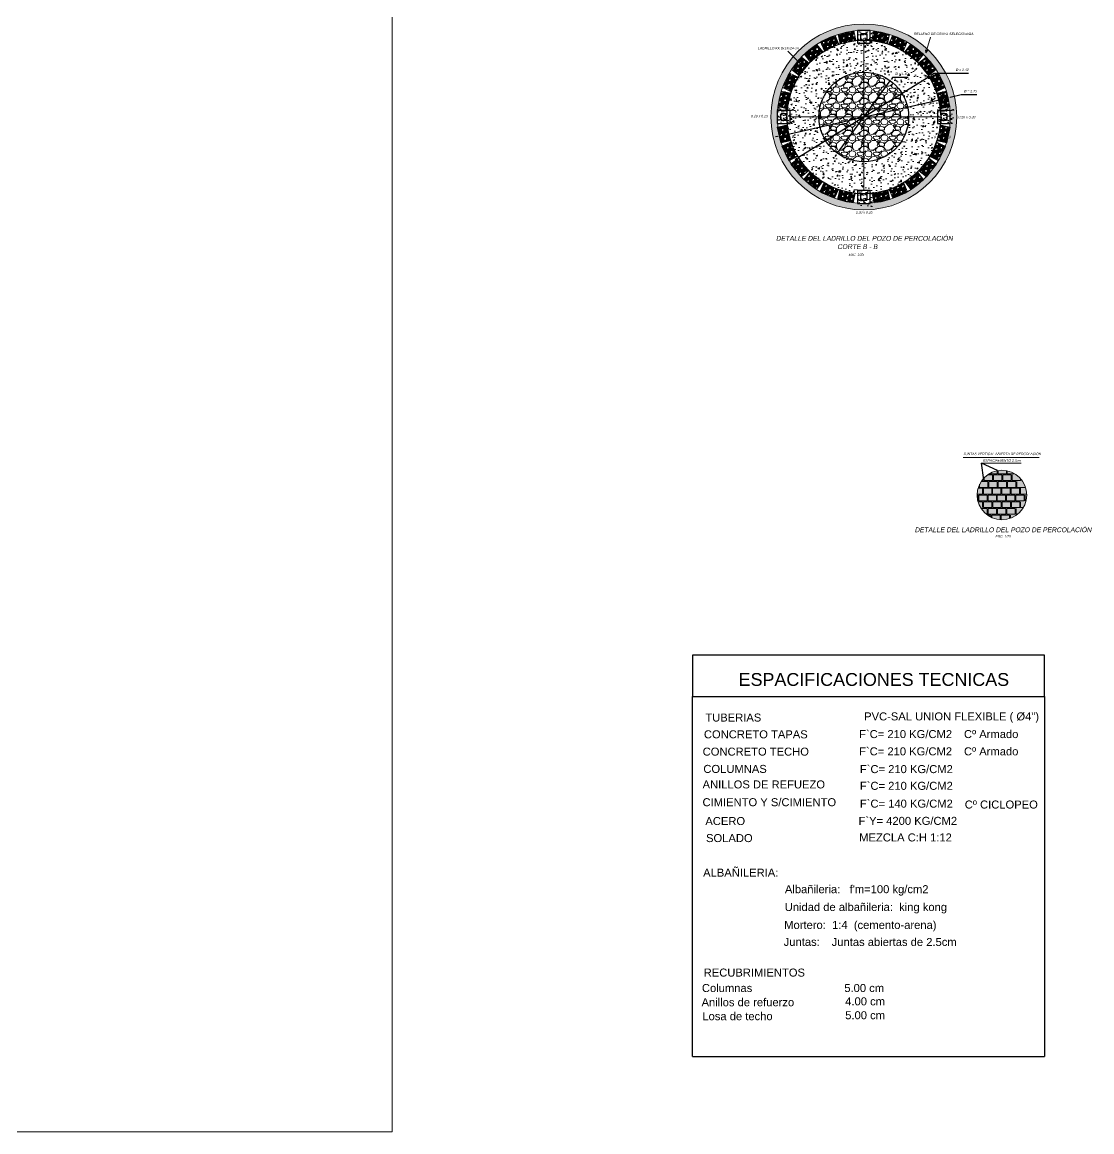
# Model space of a CAD drawing. Header units: metres. Extents: x 4293 to 4528, y 2596 to 2639.
# Drawn here: x 4391.72 to 4408.42, y 2605.68 to 2623 of the extents above; entities that cross this region are included whole.
import ezdxf
from ezdxf.enums import TextEntityAlignment as Align

# ---------------------------------------------------------------- set-up
doc = ezdxf.new("R2010")
doc.units = ezdxf.units.M
for name, color, linetype, lineweight in [('a. acero', 150, 'Continuous', 25), ('A. ESÈCIFICACIONES', 7, 'Continuous', 15), ('a. Ladrillos', 24, 'Continuous', 15), ('a. titulos', 106, 'Continuous', 25), ('A.Pen 0.3', 3, 'Continuous', 30), ('A.Texto', 180, 'Continuous', 5), ('CCC', 3, 'Continuous', 5), ('cimiento', 6, 'Continuous', 30), ('concreto', 252, 'Continuous', 5), ('Cotas', 170, 'Continuous', 5), ('Sombreados', 8, 'Continuous', 5)]:
    doc.layers.add(name, color=color, linetype=linetype, lineweight=lineweight)
doc.styles.add('ARIAL', font='arial.ttf', dxfattribs={"oblique": 10})
doc.styles.add('Cotas', font='arial.ttf', dxfattribs={"height": 0.2})
doc.styles.get("Standard").update_dxf_attribs({"font": 'simplex.shx'})
doc.dimstyles.new('Esc 1-25$3', dxfattribs={"dimscale": 0.25, "dimtxt": 0.15, "dimasz": 0.125, "dimexe": 0.1, "dimexo": 0.1, "dimgap": 0.15, "dimtad": 2, "dimtih": 1, "dimtoh": 1, "dimzin": 1, "dimdsep": 46, "dimtxsty": 'ARIAL', "dimcen": 0.5, "dimdle": 0.1, "dimadec": 0, "dimazin": 0, "dimtfac": 1, "dimtmove": 0, "dimatfit": 3, "dimfxl": 1, "dimtolj": 1, "dimtzin": 0, "dimarcsym": 1})
doc.dimstyles.new('ISO-25', dxfattribs={"dimtxt": 0.1, "dimasz": 0.1, "dimexe": 0.1, "dimexo": 0.075, "dimgap": 0.08, "dimtad": 2, "dimtih": 1, "dimtoh": 1, "dimzin": 1, "dimtxsty": 'Standard', "dimblk": 'ARCHTICK', "dimcen": 2.5, "dimadec": 0, "dimazin": 0, "dimtfac": 1, "dimtmove": 0, "dimatfit": 3, "dimfxl": 1, "dimarcsym": 0})

# ---------------------------------------------------------------- blocks, each defined once
blk = doc.blocks.new('A$C7CA12ED5')
at = {"layer": 'a. Ladrillos', "ltscale": 0.5}
h = blk.add_hatch(dxfattribs=at)
h.set_pattern_fill('HOUND', color=256, scale=0.2, style=0)
h.set_pattern_definition([(0, (-161.386932, -2.235629), (0.05, 0.0125), [0.2, -0.1]), (90, (-161.386932, -2.235629), (-0.0125, -0.05), [0.2, -0.1])])
h.paths.add_polyline_path([(1.217, 0.147), (0.973, 0.203), (0.94, 0.057), (1.183, 0.001)])
h.paths.add_polyline_path([(0.953, 0.209), (0.724, 0.31), (0.664, 0.172), (0.892, 0.071)])
h.paths.add_polyline_path([(0.702, 0.328), (0.505, 0.481), (0.413, 0.363), (0.61, 0.21)])
h.paths.add_polyline_path([(0.487, 0.502), (0.33, 0.697), (0.213, 0.602), (0.37, 0.408)])
h.paths.add_polyline_path([(0.316, 0.724), (0.206, 0.949), (0.071, 0.883), (0.181, 0.658)])
h.paths.add_polyline_path([(0.2, 0.97), (0.147, 1.214), (0, 1.182), (0.053, 0.938)])
h.paths.add_polyline_path([(1.48, 0.146), (1.724, 0.202), (1.757, 0.056), (1.514, 0)])
h.paths.add_polyline_path([(1.744, 0.208), (1.972, 0.309), (2.033, 0.172), (1.804, 0.071)])
h.paths.add_polyline_path([(1.994, 0.327), (2.192, 0.481), (2.284, 0.362), (2.086, 0.209)])
h.paths.add_polyline_path([(2.21, 0.501), (2.367, 0.696), (2.484, 0.602), (2.327, 0.407)])
h.paths.add_polyline_path([(2.381, 0.724), (2.491, 0.948), (2.626, 0.882), (2.516, 0.658)])
h.paths.add_polyline_path([(2.497, 0.969), (2.55, 1.214), (2.697, 1.182), (2.644, 0.937)])
h.paths.add_polyline_path([(1.226, 2.538), (0.982, 2.482), (0.949, 2.628), (1.192, 2.684)])
h.paths.add_polyline_path([(0.962, 2.476), (0.734, 2.375), (0.673, 2.512), (0.902, 2.613)])
h.paths.add_polyline_path([(0.711, 2.357), (0.514, 2.203), (0.422, 2.322), (0.619, 2.475)])
h.paths.add_polyline_path([(0.496, 2.183), (0.339, 1.988), (0.222, 2.082), (0.379, 2.277)])
h.paths.add_polyline_path([(0.325, 1.96), (0.215, 1.736), (0.08, 1.801), (0.19, 2.026)])
h.paths.add_polyline_path([(0.209, 1.714), (0.156, 1.47), (0.009, 1.502), (0.062, 1.746)])
h.paths.add_polyline_path([(1.475, 2.538), (1.718, 2.482), (1.752, 2.628), (1.508, 2.684)])
h.paths.add_polyline_path([(1.738, 2.476), (1.967, 2.375), (2.028, 2.512), (1.799, 2.613)])
h.paths.add_polyline_path([(1.989, 2.357), (2.186, 2.203), (2.279, 2.322), (2.081, 2.475)])
h.paths.add_polyline_path([(2.205, 2.183), (2.362, 1.988), (2.479, 2.082), (2.322, 2.277)])
h.paths.add_polyline_path([(2.376, 1.96), (2.486, 1.736), (2.62, 1.801), (2.511, 2.026)])
h.paths.add_polyline_path([(2.492, 1.714), (2.545, 1.47), (2.691, 1.502), (2.638, 1.746)])
at = {"layer": 'a. Ladrillos'}
for points in [[(0.962, 2.476), (0.734, 2.375), (0.673, 2.512), (0.902, 2.613), (0.962, 2.476)], [(1.226, 2.538), (0.982, 2.482), (0.949, 2.628), (1.192, 2.684), (1.226, 2.538)], [(1.475, 2.538), (1.718, 2.482), (1.752, 2.628), (1.508, 2.684), (1.475, 2.538)], [(1.738, 2.476), (1.967, 2.375), (2.028, 2.512), (1.799, 2.613), (1.738, 2.476)], [(0.711, 2.357), (0.514, 2.203), (0.422, 2.322), (0.619, 2.475), (0.711, 2.357)], [(1.989, 2.357), (2.186, 2.203), (2.279, 2.322), (2.081, 2.475), (1.989, 2.357)], [(0.496, 2.183), (0.339, 1.988), (0.222, 2.082), (0.379, 2.277), (0.496, 2.183)], [(2.205, 2.183), (2.362, 1.988), (2.479, 2.082), (2.322, 2.277), (2.205, 2.183)], [(0.325, 1.96), (0.215, 1.736), (0.08, 1.801), (0.19, 2.026), (0.325, 1.96)], [(2.376, 1.96), (2.486, 1.736), (2.62, 1.801), (2.511, 2.026), (2.376, 1.96)], [(0.209, 1.714), (0.156, 1.47), (0.009, 1.502), (0.062, 1.746), (0.209, 1.714)], [(2.492, 1.714), (2.545, 1.47), (2.691, 1.502), (2.638, 1.746), (2.492, 1.714)], [(0.2, 0.97), (0.147, 1.214), (0, 1.182), (0.053, 0.938), (0.2, 0.97)], [(2.497, 0.969), (2.55, 1.214), (2.697, 1.182), (2.644, 0.937), (2.497, 0.969)], [(0.316, 0.724), (0.206, 0.949), (0.071, 0.883), (0.181, 0.658), (0.316, 0.724)], [(2.381, 0.724), (2.491, 0.948), (2.626, 0.882), (2.516, 0.658), (2.381, 0.724)], [(0.487, 0.502), (0.33, 0.697), (0.213, 0.602), (0.37, 0.408), (0.487, 0.502)], [(2.21, 0.501), (2.367, 0.696), (2.484, 0.602), (2.327, 0.407), (2.21, 0.501)], [(0.702, 0.328), (0.505, 0.481), (0.413, 0.363), (0.61, 0.21), (0.702, 0.328)], [(1.994, 0.327), (2.192, 0.481), (2.284, 0.362), (2.086, 0.209), (1.994, 0.327)], [(0.953, 0.209), (0.724, 0.31), (0.664, 0.172), (0.892, 0.071), (0.953, 0.209)], [(1.217, 0.147), (0.973, 0.203), (0.94, 0.057), (1.183, 0.001), (1.217, 0.147)], [(1.48, 0.146), (1.724, 0.202), (1.757, 0.056), (1.514, 0), (1.48, 0.146)], [(1.744, 0.208), (1.972, 0.309), (2.033, 0.172), (1.804, 0.071), (1.744, 0.208)]]:
    blk.add_lwpolyline(points, dxfattribs=at)
blk = doc.blocks.new('_ArchTick')
at = {"color": 0, "linetype": 'ByBlock', "const_width": 0.15}
blk.add_lwpolyline([(-0.5, -0.5), (0.5, 0.5)], dxfattribs=at)
blk = doc.blocks.new('*D582')
at = {"layer": 'Cotas', "color": 0, "lineweight": -2, "transparency": 16777216}
for p, q in [((4404.447, 2620.959), (4405.273, 2622.089)), ((4405.31, 2622.14), (4405.292, 2622.114)), ((4405.553, 2622.14), (4405.31, 2622.14)), ((4404.428, 2620.934), (4404.41, 2620.909))]:
    blk.add_line(p, q, dxfattribs=at)
at = {"layer": 'Cotas', "color": 0, "transparency": 16777216}
for points in [[(4405.288, 2622.117), (4405.296, 2622.111), (4405.273, 2622.089)], [(4404.424, 2620.937), (4404.432, 2620.931), (4404.447, 2620.959)]]:
    blk.add_solid(points, dxfattribs=at)
at = {"layer": 'Defpoints', "color": 0, "transparency": 16777216}
for p in [(4405.273, 2622.089), (4404.447, 2620.959)]:
    blk.add_point(p, dxfattribs=at)
at = {"layer": 'Cotas', "color": 0, "transparency": 16777216, "insert": (4405.45, 2622.197), "char_height": 0.0375, "attachment_point": 5, "style": 'ARIAL'}
blk.add_mtext('\\A1;%%C = 1.40', dxfattribs=at)
blk = doc.blocks.new('*D583')
at = {"layer": 'Cotas', "color": 0, "lineweight": -2, "transparency": 16777216}
for p, q in [((4403.839, 2620.894), (4405.881, 2622.154)), ((4405.96, 2622.203), (4405.908, 2622.17)), ((4406.495, 2622.203), (4405.96, 2622.203)), ((4403.812, 2620.878), (4403.785, 2620.862))]:
    blk.add_line(p, q, dxfattribs=at)
at = {"layer": 'Cotas', "color": 0, "transparency": 16777216}
for points in [[(4405.905, 2622.175), (4405.911, 2622.166), (4405.881, 2622.154)], [(4403.809, 2620.882), (4403.815, 2620.874), (4403.839, 2620.894)]]:
    blk.add_solid(points, dxfattribs=at)
at = {"layer": 'Defpoints', "color": 0, "transparency": 16777216}
for p in [(4405.881, 2622.154), (4403.839, 2620.894)]:
    blk.add_point(p, dxfattribs=at)
at = {"layer": 'Cotas', "color": 0, "transparency": 16777216, "insert": (4406.393, 2622.26), "char_height": 0.0375, "attachment_point": 5, "style": 'ARIAL'}
blk.add_mtext('\\A1;%%C = 2.40', dxfattribs=at)
blk = doc.blocks.new('*D584')
at = {"layer": 'Cotas', "color": 0, "lineweight": -2, "transparency": 16777216}
for p, q in [((4403.543, 2621.226), (4406.177, 2621.822)), ((4406.382, 2621.868), (4406.207, 2621.829)), ((4406.624, 2621.868), (4406.382, 2621.868)), ((4403.513, 2621.22), (4403.482, 2621.213))]:
    blk.add_line(p, q, dxfattribs=at)
at = {"layer": 'Cotas', "color": 0, "transparency": 16777216}
for points in [[(4406.206, 2621.834), (4406.208, 2621.824), (4406.177, 2621.822)], [(4403.512, 2621.225), (4403.514, 2621.214), (4403.543, 2621.226)]]:
    blk.add_solid(points, dxfattribs=at)
at = {"layer": 'Defpoints', "color": 0, "transparency": 16777216}
for p in [(4406.177, 2621.822), (4403.543, 2621.226)]:
    blk.add_point(p, dxfattribs=at)
at = {"layer": 'Cotas', "color": 0, "transparency": 16777216, "insert": (4406.521, 2621.926), "char_height": 0.0375, "attachment_point": 5, "style": 'ARIAL'}
blk.add_mtext('\\A1;%%C = 2.70', dxfattribs=at)

msp = doc.modelspace()

# ---------------------------------------------------------------- hatches: boundary and pattern name
at = {"ltscale": 0.5}
h = msp.add_hatch(dxfattribs=at)
h.set_pattern_fill('DOTS', color=256, scale=0.08, style=0)
h.set_pattern_definition([(0, (4270.720634, 2614.63253), (0.0025, 0.005), [0, -0.005])])
h.paths.add_polyline_path([(4407.074, 2615.636), (4406.944, 2615.636), (4406.944, 2615.621), (4407.074, 2615.621)])
h.paths.add_polyline_path([(4407.219, 2615.636), (4407.089, 2615.636), (4407.089, 2615.621), (4407.219, 2615.621)])
h.paths.add_polyline_path([(4407.364, 2615.636), (4407.234, 2615.636), (4407.234, 2615.621), (4407.364, 2615.621)])
h.paths.add_polyline_path([(4407.402, 2615.636), (4407.379, 2615.636), (4407.379, 2615.621), (4407.402, 2615.621, 0.009697)])
h.paths.add_polyline_path([(4406.797, 2615.846), (4406.701, 2615.846, 0.011726), (4406.691, 2615.831), (4406.797, 2615.831)])
h.paths.add_polyline_path([(4406.942, 2615.846), (4406.812, 2615.846), (4406.812, 2615.831), (4406.942, 2615.831)])
h.paths.add_polyline_path([(4407.087, 2615.846), (4406.957, 2615.846), (4406.957, 2615.831), (4407.087, 2615.831)])
h.paths.add_polyline_path([(4407.232, 2615.846), (4407.102, 2615.846), (4407.102, 2615.831), (4407.232, 2615.831)])
h.paths.add_polyline_path([(4407.33, 2615.846), (4407.247, 2615.846), (4407.247, 2615.831), (4407.34, 2615.831, 0.011726)])
h.paths.add_polyline_path([(4407.217, 2615.951), (4407.174, 2615.951), (4407.174, 2615.936), (4407.24, 2615.936, 0.017586)])
h.paths.add_polyline_path([(4407.159, 2615.951), (4407.029, 2615.951), (4407.029, 2615.936), (4407.159, 2615.936)])
h.paths.add_polyline_path([(4407.014, 2615.951), (4406.884, 2615.951), (4406.884, 2615.936), (4407.014, 2615.936)])
h.paths.add_polyline_path([(4406.869, 2615.951), (4406.814, 2615.951, 0.017586), (4406.791, 2615.936), (4406.869, 2615.936)])
h.paths.add_polyline_path([(4406.711, 2615.741), (4406.648, 2615.741, 0.010133), (4406.643, 2615.726), (4406.711, 2615.726)])
h.paths.add_polyline_path([(4406.856, 2615.741), (4406.726, 2615.741), (4406.726, 2615.726), (4406.856, 2615.726)])
h.paths.add_polyline_path([(4407.001, 2615.741), (4406.871, 2615.741), (4406.871, 2615.726), (4407.001, 2615.726)])
h.paths.add_polyline_path([(4407.146, 2615.741), (4407.016, 2615.741), (4407.016, 2615.726), (4407.146, 2615.726)])
h.paths.add_polyline_path([(4407.291, 2615.741), (4407.161, 2615.741), (4407.161, 2615.726), (4407.291, 2615.726)])
h.paths.add_polyline_path([(4407.383, 2615.741), (4407.306, 2615.741), (4407.306, 2615.726), (4407.388, 2615.726, 0.010133)])
h.paths.add_polyline_path([(4406.639, 2615.636), (4406.629, 2615.636, 0.009697), (4406.629, 2615.621), (4406.639, 2615.621)])
h.paths.add_polyline_path([(4406.784, 2615.636), (4406.654, 2615.636), (4406.654, 2615.621), (4406.784, 2615.621)])
h.paths.add_polyline_path([(4406.929, 2615.636), (4406.799, 2615.636), (4406.799, 2615.621), (4406.929, 2615.621)])
h.paths.add_polyline_path([(4406.713, 2615.531), (4406.639, 2615.531, 0.010019), (4406.643, 2615.516), (4406.713, 2615.516)])
h.paths.add_polyline_path([(4406.858, 2615.531), (4406.728, 2615.531), (4406.728, 2615.516), (4406.858, 2615.516)])
h.paths.add_polyline_path([(4407.003, 2615.531), (4406.873, 2615.531), (4406.873, 2615.516), (4407.003, 2615.516)])
h.paths.add_polyline_path([(4407.148, 2615.531), (4407.018, 2615.531), (4407.018, 2615.516), (4407.148, 2615.516)])
h.paths.add_polyline_path([(4407.293, 2615.531), (4407.148, 2615.531), (4407.148, 2615.516), (4407.293, 2615.516)])
h.paths.add_polyline_path([(4407.392, 2615.531), (4407.308, 2615.531), (4407.308, 2615.516), (4407.388, 2615.516, 0.010019)])
h.paths.add_polyline_path([(4406.845, 2615.321), (4406.771, 2615.321, 0.015997), (4406.791, 2615.306), (4406.845, 2615.306)])
h.paths.add_polyline_path([(4406.99, 2615.321), (4406.86, 2615.321), (4406.86, 2615.306), (4406.99, 2615.306)])
h.paths.add_polyline_path([(4407.135, 2615.321), (4407.005, 2615.321), (4407.005, 2615.306), (4407.135, 2615.306)])
h.paths.add_polyline_path([(4407.26, 2615.321), (4407.15, 2615.321), (4407.15, 2615.306), (4407.24, 2615.306, 0.015997)])
h.paths.add_polyline_path([(4406.786, 2615.426), (4406.682, 2615.426, 0.01138), (4406.691, 2615.411), (4406.786, 2615.411)])
h.paths.add_polyline_path([(4406.931, 2615.426), (4406.801, 2615.426), (4406.801, 2615.411), (4406.931, 2615.411)])
h.paths.add_polyline_path([(4407.076, 2615.426), (4406.946, 2615.426), (4406.946, 2615.411), (4407.076, 2615.411)])
h.paths.add_polyline_path([(4407.221, 2615.426), (4407.091, 2615.426), (4407.091, 2615.411), (4407.221, 2615.411)])
h.paths.add_polyline_path([(4407.35, 2615.426), (4407.236, 2615.426), (4407.236, 2615.411), (4407.34, 2615.411, 0.01138)])
at = {"layer": 'a. Ladrillos'}
h = msp.add_hatch(color=19, dxfattribs=at)
h.set_gradient(color1=(100, 32, 23), color2=(96, 30, 22), one_color=1, tint=0.23)
h.paths.add_polyline_path([(4407.1, 2615.999), (4407.1, 2615.951), (4407.217, 2615.951, 0.082368)])
h.paths.add_polyline_path([(4407.402, 2615.621), (4407.379, 2615.621), (4407.379, 2615.531), (4407.392, 2615.531, 0.058771)])
h.paths.add_polyline_path([(4407.364, 2615.621), (4407.234, 2615.621), (4407.234, 2615.531), (4407.364, 2615.531)])
h.paths.add_polyline_path([(4407.219, 2615.621), (4407.089, 2615.621), (4407.089, 2615.531), (4407.219, 2615.531)])
h.paths.add_polyline_path([(4407.074, 2615.621), (4406.944, 2615.621), (4406.944, 2615.531), (4407.074, 2615.531)])
h.paths.add_polyline_path([(4406.929, 2615.621), (4406.799, 2615.621), (4406.799, 2615.531), (4406.929, 2615.531)])
h.paths.add_polyline_path([(4406.784, 2615.621), (4406.654, 2615.621), (4406.654, 2615.531), (4406.784, 2615.531)])
h.paths.add_polyline_path([(4406.639, 2615.621), (4406.629, 2615.621, 0.057975), (4406.639, 2615.532)])
h.paths.add_polyline_path([(4407.388, 2615.516), (4407.308, 2615.516), (4407.308, 2615.426), (4407.35, 2615.426, 0.063448)])
h.paths.add_polyline_path([(4407.293, 2615.516), (4407.163, 2615.516), (4407.163, 2615.426), (4407.293, 2615.426)])
h.paths.add_polyline_path([(4407.148, 2615.516), (4407.018, 2615.516), (4407.018, 2615.426), (4407.148, 2615.426)])
h.paths.add_polyline_path([(4407.003, 2615.516), (4406.873, 2615.516), (4406.873, 2615.426), (4407.003, 2615.426)])
h.paths.add_polyline_path([(4406.858, 2615.516), (4406.728, 2615.516), (4406.728, 2615.426), (4406.858, 2615.426)])
h.paths.add_polyline_path([(4406.713, 2615.516), (4406.643, 2615.516, 0.063448), (4406.682, 2615.426), (4406.713, 2615.426)])
h.paths.add_polyline_path([(4407.135, 2615.306), (4407.005, 2615.306), (4407.005, 2615.234, 0.085494), (4407.135, 2615.253)])
h.paths.add_polyline_path([(4406.99, 2615.306), (4406.86, 2615.306), (4406.86, 2615.267, 0.087178), (4406.99, 2615.235)])
h.paths.add_polyline_path([(4406.845, 2615.306), (4406.791, 2615.306, 0.040374), (4406.845, 2615.274)])
h.paths.add_polyline_path([(4407.24, 2615.306), (4407.15, 2615.306), (4407.15, 2615.258, 0.066459)])
h.paths.add_polyline_path([(4407.34, 2615.411), (4407.236, 2615.411), (4407.236, 2615.321), (4407.26, 2615.321, 0.078589)])
h.paths.add_polyline_path([(4407.221, 2615.411), (4407.091, 2615.411), (4407.091, 2615.321), (4407.221, 2615.321)])
h.paths.add_polyline_path([(4407.076, 2615.411), (4406.946, 2615.411), (4406.946, 2615.321), (4407.076, 2615.321)])
h.paths.add_polyline_path([(4406.931, 2615.411), (4406.801, 2615.411), (4406.801, 2615.321), (4406.931, 2615.321)])
h.paths.add_polyline_path([(4406.786, 2615.411), (4406.691, 2615.411, 0.078589), (4406.771, 2615.321), (4406.786, 2615.321)])
h.paths.add_polyline_path([(4406.94, 2615.951), (4406.94, 2616.001, 0.088335), (4406.814, 2615.951)])
h.paths.add_polyline_path([(4407.085, 2615.951), (4407.085, 2616.002, 0.084625), (4406.955, 2616.003), (4406.955, 2615.951)])
h.paths.add_polyline_path([(4406.884, 2615.936), (4406.884, 2615.846), (4407.014, 2615.846), (4407.014, 2615.936)])
h.paths.add_polyline_path([(4406.869, 2615.846), (4406.869, 2615.936), (4406.791, 2615.936, 0.044773), (4406.739, 2615.891), (4406.739, 2615.846)])
h.paths.add_polyline_path([(4406.701, 2615.846), (4406.724, 2615.846), (4406.724, 2615.875, 0.023642)])
h.paths.add_polyline_path([(4407.159, 2615.846), (4407.159, 2615.936), (4407.029, 2615.936), (4407.029, 2615.846)])
h.paths.add_polyline_path([(4407.304, 2615.846), (4407.304, 2615.879, 0.055189), (4407.24, 2615.936), (4407.174, 2615.936), (4407.174, 2615.846)])
h.paths.add_polyline_path([(4407.319, 2615.846), (4407.33, 2615.846, 0.012532), (4407.319, 2615.862)])
h.paths.add_polyline_path([(4407.247, 2615.831), (4407.247, 2615.741), (4407.377, 2615.741), (4407.377, 2615.759, 0.052537), (4407.34, 2615.831)])
h.paths.add_polyline_path([(4407.102, 2615.831), (4407.102, 2615.741), (4407.232, 2615.741), (4407.232, 2615.831)])
h.paths.add_polyline_path([(4406.957, 2615.831), (4406.957, 2615.741), (4407.087, 2615.741), (4407.087, 2615.831)])
h.paths.add_polyline_path([(4406.812, 2615.831), (4406.812, 2615.741), (4406.942, 2615.741), (4406.942, 2615.831)])
h.paths.add_polyline_path([(4406.797, 2615.741), (4406.797, 2615.831), (4406.691, 2615.831, 0.031256), (4406.667, 2615.789), (4406.667, 2615.741)])
h.paths.add_polyline_path([(4406.652, 2615.753, 0.008398), (4406.648, 2615.741), (4406.652, 2615.741)])
h.paths.add_polyline_path([(4406.711, 2615.636), (4406.711, 2615.726), (4406.643, 2615.726, 0.059094), (4406.629, 2615.636)])
h.paths.add_polyline_path([(4406.856, 2615.636), (4406.856, 2615.726), (4406.726, 2615.726), (4406.726, 2615.636)])
h.paths.add_polyline_path([(4407.001, 2615.636), (4407.001, 2615.726), (4406.871, 2615.726), (4406.871, 2615.636)])
h.paths.add_polyline_path([(4407.146, 2615.636), (4407.146, 2615.726), (4407.016, 2615.726), (4407.016, 2615.636)])
h.paths.add_polyline_path([(4407.161, 2615.636), (4407.291, 2615.636), (4407.291, 2615.726), (4407.161, 2615.726)])
h.paths.add_polyline_path([(4407.306, 2615.636), (4407.402, 2615.636, 0.059094), (4407.388, 2615.726), (4407.306, 2615.726)])
at = {"layer": 'concreto', "ltscale": 0.5}
h = msp.add_hatch(dxfattribs=at)
h.set_pattern_fill('GRAVEL', color=256, scale=0.1, style=0)
h.set_pattern_definition([(228.0128, (4242.486911, 2618.047289), (-0.7999998232, -0.90000013416), [0.0134536, -1.3319088]), (184.9697, (4242.477911, 2618.037289), (1.20000010515, 0.0999991307), [0.0230868, -2.2855925]), (132.5104, (4242.454911, 2618.035289), (0.99999907183, -1.10000086739), [0.0162788, -1.6116032]), (267.2737, (4242.415911, 2618.010289), (0.09999960177, 2.0000000295), [0.0210238, -2.0813558]), (292.8337, (4242.414911, 2617.989289), (-0.50000099054, 1.19999964118), [0.0206155, -2.0409373]), (357.2737, (4242.422911, 2617.970289), (-2.0000000295, 0.09999960177), [0.0210238, -2.0813558]), (37.6942, (4242.443911, 2617.9692888), (-1.30000073456, -0.999999040516), [0.0278029, -2.7524849]), (72.2553, (4242.465911, 2617.986289), (0.70000107627, 2.19999962312), [0.0262488, -2.5986321]), (121.4296, (4242.473911, 2618.011289), (-0.80000082342, 1.29999950365), [0.021095, -2.0884073]), (175.2364, (4242.462911, 2618.029289), (1.10000009463, -0.09999915327), [0.0240832, -1.1800763]), (222.3974, (4242.438911, 2618.0312888), (-1.20000073511, -1.0999992082), [0.0311448, -3.0833375]), (138.8141, (4242.514911, 2618.009289), (-0.7000002947, 0.59999973133), [0.0106301, -1.0523844]), (171.4692, (4242.506911, 2618.016289), (1.29999982848, -0.200000791), [0.0202237, -2.0021511]), (225, (4242.48691, 2618.01929), (-1e-17, -0.10000003), [0.0141421, -0.1272792]), (203.1986, (4242.479911, 2618.031289), (0.4999999731, 0.2000001325), [0.0076158, -0.7539615]), (291.8014, (4242.472911, 2618.028289), (-0.099999991, 0.3000000273), [0.0107703, -0.5277462]), (30.9638, (4242.476911, 2618.018289), (0.2999998022, 0.2000002484), [0.0174929, -0.5656023]), (161.5651, (4242.49191, 2618.02729), (0.2000000435, -0.0999998403), [0.0126491, -0.3035787]), (16.3895, (4242.414911, 2618.028289), (1.00000021984, 0.29999927098), [0.01772, -1.7542845]), (70.3462, (4242.431911, 2618.033289), (-0.39999952474, -1.10000021356), [0.0148661, -1.4717408]), (293.1986, (4242.491911, 2618.047289), (-0.2000001325, 0.4999999731), [0.0152315, -0.7463458]), (343.6105, (4242.497911, 2618.033289), (-1.00000021984, 0.29999927098), [0.01772, -1.7542845]), (339.444, (4242.414911, 2617.966289), (-0.50000018445, 0.19999959964), [0.017088, -0.8373124]), (294.7751, (4242.430911, 2617.960289), (-0.49999921892, 1.10000034218), [0.0143178, -1.4174643]), (66.8014, (4242.492911, 2617.947289), (0.2000001325, 0.4999999731), [0.0152315, -0.7463458]), (17.354, (4242.498911, 2617.961289), (-1.3000002019, -0.39999945023), [0.0167631, -1.6595424]), (69.444, (4242.443911, 2617.947289), (-0.19999959964, -0.50000018445), [0.008544, -0.8458564]), (101.3099, (4242.486911, 2617.947289), (-0.0999997632, 0.4000000752), [0.005099, -0.5048029]), (165.9638, (4242.48591, 2617.95229), (0.3000000546, -0.0999998057), [0.0206155, -0.391695]), (186.009, (4242.465911, 2617.957289), (0.99999997509, 0.09999993175), [0.019105, -1.8913923]), (303.6901, (4242.47691, 2618.00929), (-0.1000001335, 0.199999956), [0.0144222, -0.3461329]), (353.1572, (4242.484911, 2617.997289), (1.69999993655, -0.20000079979), [0.0251794, -2.4927563]), (60.9454, (4242.509911, 2617.994289), (-0.4000000027, -0.70000003846), [0.0102956, -1.0192674]), (90, (4242.51491, 2618.00329), (-0.1, 0.1), [0.006, -0.094]), (120.2564, (4242.463911, 2617.960289), (0.39999948868, -0.7000002456), [0.0138924, -1.375352]), (48.0128, (4242.456911, 2617.972289), (0.7999998232, 0.90000013416), [0.0269072, -1.3184552]), (0, (4242.47491, 2617.99229), (0.1, 0.1), [0.026, -0.074]), (325.3048, (4242.500911, 2617.992289), (-0.9999994259, 0.70000086096), [0.0158114, -1.5653274]), (254.0546, (4242.513911, 2617.983289), (-0.0999999889, -0.4000000127), [0.0145602, -0.7134508]), (207.646, (4242.509911, 2617.969289), (-1.89999958072, -1.00000077132), [0.0237065, -2.3469474]), (175.4261, (4242.488911, 2617.958289), (-1.30000005583, 0.09999948012), [0.0250799, -2.4829074])])
h.paths.add_polyline_path([(4403.41, 2621.524, 1), (4406.31, 2621.524, 1)])
h.paths.add_polyline_path([(4406.21, 2621.524, -1), (4403.51, 2621.524, -1)], flags=16)
h = msp.add_hatch(dxfattribs=at)
h.set_pattern_fill('AR-CONC', color=256, scale=0.02, style=0)
h.set_pattern_definition([(50, (4248.05034, 2619.21947), (0.14345204, -0.01255043), [0.015, -0.165]), (355, (4248.05034, 2619.21947), (-0.02775027, 0.15043843), [0.012, -0.132]), (100.4514, (4248.0623, 2619.21843), (0.11570188, 0.13788791), [0.01274804, -0.14022842]), (46.1842, (4248.05034, 2619.25947), (0.2134482, -0.0331038), [0.0225, -0.2475]), (96.6356, (4248.06813, 2619.25671), (0.18693254, 0.19482357), [0.01912206, -0.2103426]), (351.1842, (4248.05034, 2619.25947), (0.1869324, 0.19482372), [0.018, -0.198]), (21, (4248.07034, 2619.24947), (0.11938141, -0.08052378), [0.015, -0.165]), (326, (4248.07034, 2619.24947), (0.04866307, 0.14503001), [0.012, -0.132]), (71.4514, (4248.08029, 2619.24276), (0.16804453, 0.0645061), [0.01274804, -0.14022842]), (37.5, (4248.050344, 2619.21947), (0.002431971, 0.06657877), [0, -0.1304, 0, -0.134, 0, -0.1325]), (7.5, (4248.050344, 2619.21947), (0.052613907, 0.078882342), [0, -0.0764, 0, -0.1274, 0, -0.0505]), (327.5, (4248.005744, 2619.21947), (0.106764487, -0.004510974), [0, -0.05, 0, -0.156, 0, -0.207]), (317.5, (4247.98574, 2619.21947), (0.116637234, 0.020020996), [0, -0.065, 0, -0.1036, 0, -0.147])])
h.paths.add_polyline_path([(4405.01, 2622.874), (4404.76, 2622.874), (4404.76, 2622.624), (4405.01, 2622.624)])
h = msp.add_hatch(dxfattribs=at)
h.set_pattern_fill('AR-CONC', color=256, scale=0.03, style=0)
h.set_pattern_definition([(50, (4241.91428, 2617.94729), (0.21517805, -0.01882564), [0.0225, -0.2475]), (355, (4241.91428, 2617.94729), (-0.0416254, 0.22565764), [0.018, -0.198]), (100.4514, (4241.9322, 2617.94572), (0.17355281, 0.20683186), [0.01912206, -0.21034263]), (46.1842, (4241.91428, 2618.0073), (0.3201723, -0.0496557), [0.03375, -0.37125]), (96.6356, (4241.94096, 2618.00315), (0.2803988, 0.29223536), [0.0286831, -0.3155139]), (351.1842, (4241.91428, 2618.0073), (0.2803986, 0.2922356), [0.027, -0.297]), (21, (4241.94428, 2617.99229), (0.17907212, -0.12078567), [0.0225, -0.2475]), (326, (4241.94428, 2617.99229), (0.0729946, 0.217545), [0.018, -0.198]), (71.4514, (4241.9592, 2617.98222), (0.2520668, 0.09675915), [0.01912206, -0.21034263]), (37.5, (4241.91428, 2617.94729), (0.003647957, 0.099868156), [0, -0.1956, 0, -0.201, 0, -0.19875]), (7.5, (4241.91428, 2617.94729), (0.07892086, 0.118323514), [0, -0.1146, 0, -0.1911, 0, -0.07575]), (327.5, (4241.84738, 2617.94729), (0.16014673, -0.00676646), [0, -0.075, 0, -0.234, 0, -0.3105]), (317.5, (4241.81738, 2617.94729), (0.17495585, 0.0300315), [0, -0.0975, 0, -0.1554, 0, -0.2205])])
h.paths.add_polyline_path([(4403.659, 2621.524, 1), (4406.061, 2621.524, 1)])
h.paths.add_polyline_path([(4405.56, 2621.524, -1), (4404.16, 2621.524, -1)], flags=16)
h = msp.add_hatch(dxfattribs=at)
h.set_pattern_fill('GRAVEL', color=256, scale=0.25, style=0)
h.set_pattern_definition([(228.0128, (4246.110832, 2618.197289), (-1.999999558, -2.2500003354), [0.033634, -3.329772]), (184.9697, (4246.088332, 2618.172289), (3.0000002629, 0.24999782675), [0.057717, -5.71398125]), (132.5104, (4246.030832, 2618.167289), (2.4999976796, -2.7500021685), [0.040697, -4.029008]), (267.2737, (4245.933332, 2618.104789), (0.2499990044, 5.0000000737), [0.0525595, -5.2033895]), (292.8337, (4245.930832, 2618.052289), (-1.2500024764, 2.9999991029), [0.05153875, -5.10234325]), (357.2737, (4245.950832, 2618.004789), (-5.0000000737, 0.2499990044), [0.0525595, -5.2033895]), (37.6942, (4246.003332, 2618.002289), (-3.2500018364, -2.4999976013), [0.06950725, -6.88121225]), (72.2553, (4246.058332, 2618.044789), (1.7500026907, 5.4999990578), [0.065622, -6.49658025]), (121.4296, (4246.078332, 2618.107289), (-2.00000205854, 3.2499987591), [0.0527375, -5.22101825]), (175.2364, (4246.050832, 2618.152289), (2.7500002366, -0.2499978832), [0.060208, -2.95019075]), (222.3974, (4245.990832, 2618.157289), (-3.00000183777, -2.7499980205), [0.077862, -7.70834375]), (138.8141, (4246.180832, 2618.102289), (-1.7500007367, 1.4999993283), [0.02657525, -2.630961]), (171.4692, (4246.160832, 2618.119789), (3.2499995712, -0.5000019775), [0.05055925, -5.00537775]), (225, (4246.11083, 2618.12729), (-3e-17, -0.25000008), [0.03535525, -0.318198]), (203.1986, (4246.093332, 2618.15729), (1.249999933, 0.500000331), [0.0190395, -1.88490375]), (291.8014, (4246.07583, 2618.14979), (-0.249999978, 0.750000068), [0.02692575, -1.3193655]), (30.9638, (4246.08583, 2618.12479), (0.749999506, 0.500000621), [0.04373225, -1.41400575]), (161.5651, (4246.12333, 2618.14729), (0.50000011, -0.2499996), [0.03162275, -0.75894675]), (16.3895, (4245.930832, 2618.149789), (2.5000005496, 0.7499981775), [0.0443, -4.38571125]), (70.3462, (4245.973332, 2618.162289), (-0.9999988118, -2.7500005339), [0.03716525, -3.679352]), (293.1986, (4246.123332, 2618.19729), (-0.500000331, 1.249999933), [0.03807875, -1.8658645]), (343.6105, (4246.138332, 2618.162289), (-2.5000005496, 0.7499981775), [0.0443, -4.38571125]), (339.444, (4245.930832, 2617.99479), (-1.250000461, 0.499998999), [0.04272, -2.093281]), (294.7751, (4245.970832, 2617.979789), (-1.2499980473, 2.7500008555), [0.0357945, -3.54366075]), (66.8014, (4246.125832, 2617.94729), (0.500000331, 1.249999933), [0.03807875, -1.8658645]), (17.354, (4246.140832, 2617.982289), (-3.2500005048, -0.9999986256), [0.04190775, -4.148856]), (69.444, (4246.003332, 2617.94729), (-0.499998999, -1.250000461), [0.02136, -2.114641]), (101.3099, (4246.11083, 2617.94729), (-0.249999408, 1.000000188), [0.0127475, -1.26200725]), (165.9638, (4246.10833, 2617.95979), (0.750000136, -0.249999514), [0.05153875, -0.9792375]), (186.009, (4246.058332, 2617.972289), (2.4999999377, 0.2499998294), [0.0477625, -4.72848075]), (303.6901, (4246.08583, 2618.10229), (-0.250000334, 0.49999989), [0.0360555, -0.86533225]), (353.1572, (4246.105832, 2618.072289), (4.2499998414, -0.5000019995), [0.0629485, -6.23189075]), (60.9454, (4246.168332, 2618.06479), (-1.0000000068, -1.750000096), [0.025739, -2.5481685]), (90, (4246.18083, 2618.0873), (-0.25, 0.25), [0.015, -0.235]), (120.2564, (4246.053332, 2617.979789), (0.9999987217, -1.750000614), [0.034731, -3.43838]), (48.0128, (4246.035832, 2618.009789), (1.999999558, 2.2500003354), [0.067268, -3.296138]), (0, (4246.08083, 2618.0598), (0.25, 0.25), [0.065, -0.185]), (325.3048, (4246.145832, 2618.059789), (-2.4999985647, 1.7500021524), [0.0395285, -3.9133185]), (254.0546, (4246.178332, 2618.03729), (-0.249999972, -1.000000032), [0.0364005, -1.783627]), (207.646, (4246.168332, 2618.002289), (-4.7499989518, -2.5000019283), [0.05926625, -5.8673685]), (175.4261, (4246.115832, 2617.974789), (-3.2500001396, 0.2499987003), [0.06269975, -6.2072685])])
h.paths.add_polyline_path([(4404.86, 2622.224, 0.414214), (4404.16, 2621.524), (4404.86, 2621.524)])
h.paths.add_polyline_path([(4404.86, 2622.224), (4404.86, 2621.524), (4405.56, 2621.524, 0.414214)])
h.paths.add_polyline_path([(4405.56, 2621.524), (4404.86, 2621.524), (4404.86, 2620.824, 0.414214)])
h.paths.add_polyline_path([(4404.86, 2621.524), (4404.16, 2621.524, 0.414214), (4404.86, 2620.824)])
h.paths.add_polyline_path([(4404.41, 2621.615), (4405.366, 2621.615), (4405.366, 2621.674), (4404.41, 2621.674)], flags=9)
h = msp.add_hatch(dxfattribs=at)
h.set_pattern_fill('AR-CONC', color=256, scale=0.02, style=0)
h.set_pattern_definition([(50, (4246.80034, 2618.01947), (0.14345204, -0.01255043), [0.015, -0.165]), (355, (4246.80034, 2618.01947), (-0.02775027, 0.15043843), [0.012, -0.132]), (100.4514, (4246.8123, 2618.01843), (0.11570188, 0.13788791), [0.01274804, -0.14022842]), (46.1842, (4246.80034, 2618.05947), (0.2134482, -0.0331038), [0.0225, -0.2475]), (96.6356, (4246.81813, 2618.05671), (0.18693254, 0.19482357), [0.01912206, -0.2103426]), (351.1842, (4246.80034, 2618.05947), (0.1869324, 0.19482372), [0.018, -0.198]), (21, (4246.82034, 2618.04947), (0.11938141, -0.08052378), [0.015, -0.165]), (326, (4246.82034, 2618.04947), (0.04866307, 0.14503001), [0.012, -0.132]), (71.4514, (4246.83029, 2618.04276), (0.16804453, 0.0645061), [0.01274804, -0.14022842]), (37.5, (4246.800344, 2618.01947), (0.002431971, 0.06657877), [0, -0.1304, 0, -0.134, 0, -0.1325]), (7.5, (4246.800344, 2618.01947), (0.052613907, 0.078882342), [0, -0.0764, 0, -0.1274, 0, -0.0505]), (327.5, (4246.755744, 2618.01947), (0.106764487, -0.004510974), [0, -0.05, 0, -0.156, 0, -0.207]), (317.5, (4246.73574, 2618.01947), (0.116637234, 0.020020996), [0, -0.065, 0, -0.1036, 0, -0.147])])
h.paths.add_polyline_path([(4403.76, 2621.674), (4403.51, 2621.674), (4403.51, 2621.424), (4403.76, 2621.424)])
h = msp.add_hatch(dxfattribs=at)
h.set_pattern_fill('AR-CONC', color=256, scale=0.02, style=0)
h.set_pattern_definition([(50, (4249.30034, 2618.01947), (0.14345204, -0.01255043), [0.015, -0.165]), (355, (4249.30034, 2618.01947), (-0.02775027, 0.15043843), [0.012, -0.132]), (100.4514, (4249.3123, 2618.01843), (0.11570188, 0.13788791), [0.01274804, -0.14022842]), (46.1842, (4249.30034, 2618.05947), (0.2134482, -0.0331038), [0.0225, -0.2475]), (96.6356, (4249.31813, 2618.05671), (0.18693254, 0.19482357), [0.01912206, -0.2103426]), (351.1842, (4249.30034, 2618.05947), (0.1869324, 0.19482372), [0.018, -0.198]), (21, (4249.32034, 2618.04947), (0.11938141, -0.08052378), [0.015, -0.165]), (326, (4249.32034, 2618.04947), (0.04866307, 0.14503001), [0.012, -0.132]), (71.4514, (4249.33029, 2618.04276), (0.16804453, 0.0645061), [0.01274804, -0.14022842]), (37.5, (4249.300344, 2618.01947), (0.002431971, 0.06657877), [0, -0.1304, 0, -0.134, 0, -0.1325]), (7.5, (4249.300344, 2618.01947), (0.052613907, 0.078882342), [0, -0.0764, 0, -0.1274, 0, -0.0505]), (327.5, (4249.255744, 2618.01947), (0.106764487, -0.004510974), [0, -0.05, 0, -0.156, 0, -0.207]), (317.5, (4249.23574, 2618.01947), (0.116637234, 0.020020996), [0, -0.065, 0, -0.1036, 0, -0.147])])
h.paths.add_polyline_path([(4406.26, 2621.674), (4406.01, 2621.674), (4406.01, 2621.424), (4406.26, 2621.424)])
h = msp.add_hatch(dxfattribs=at)
h.set_pattern_fill('AR-CONC', color=256, scale=0.02, style=0)
h.set_pattern_definition([(50, (4248.05034, 2616.71947), (0.14345204, -0.01255043), [0.015, -0.165]), (355, (4248.05034, 2616.71947), (-0.02775027, 0.15043843), [0.012, -0.132]), (100.4514, (4248.0623, 2616.71843), (0.11570188, 0.13788791), [0.01274804, -0.14022842]), (46.1842, (4248.05034, 2616.75947), (0.2134482, -0.0331038), [0.0225, -0.2475]), (96.6356, (4248.06813, 2616.75671), (0.18693254, 0.19482357), [0.01912206, -0.2103426]), (351.1842, (4248.05034, 2616.75947), (0.1869324, 0.19482372), [0.018, -0.198]), (21, (4248.07034, 2616.74947), (0.11938141, -0.08052378), [0.015, -0.165]), (326, (4248.07034, 2616.74947), (0.04866307, 0.14503001), [0.012, -0.132]), (71.4514, (4248.08029, 2616.74276), (0.16804453, 0.0645061), [0.01274804, -0.14022842]), (37.5, (4248.050344, 2616.71947), (0.002431971, 0.06657877), [0, -0.1304, 0, -0.134, 0, -0.1325]), (7.5, (4248.050344, 2616.71947), (0.052613907, 0.078882342), [0, -0.0764, 0, -0.1274, 0, -0.0505]), (327.5, (4248.005744, 2616.71947), (0.106764487, -0.004510974), [0, -0.05, 0, -0.156, 0, -0.207]), (317.5, (4247.98574, 2616.71947), (0.116637234, 0.020020996), [0, -0.065, 0, -0.1036, 0, -0.147])])
h.paths.add_polyline_path([(4405.01, 2620.374), (4404.76, 2620.374), (4404.76, 2620.124), (4405.01, 2620.124)])

# ---------------------------------------------------------------- linework, layer by layer
at = {"ltscale": 0.5}
msp.add_circle((4404.86, 2621.524), 1.2, dxfattribs=at)
at = {"layer": 'a. acero'}
for points in [[(4404.81, 2622.815), (4404.81, 2622.734)], [(4404.9, 2622.824), (4404.82, 2622.824)], [(4404.82, 2622.724), (4404.9, 2622.724)], [(4404.91, 2622.734), (4404.91, 2622.815)], [(4403.56, 2621.565), (4403.56, 2621.484)], [(4403.65, 2621.574), (4403.57, 2621.574)], [(4403.57, 2621.474), (4403.65, 2621.474)], [(4403.66, 2621.484), (4403.66, 2621.565)], [(4406.06, 2621.565), (4406.06, 2621.484)], [(4406.15, 2621.574), (4406.07, 2621.574)], [(4406.07, 2621.474), (4406.15, 2621.474)], [(4406.16, 2621.484), (4406.16, 2621.565)], [(4404.81, 2620.315), (4404.81, 2620.234)], [(4404.9, 2620.324), (4404.82, 2620.324)], [(4404.91, 2620.234), (4404.91, 2620.315)], [(4404.82, 2620.224), (4404.9, 2620.224)]]:
    msp.add_lwpolyline(points, dxfattribs=at)
for centre in [(4404.82, 2622.815), (4404.82, 2622.734), (4404.9, 2622.815), (4404.9, 2622.734), (4403.57, 2621.565), (4403.57, 2621.484), (4403.65, 2621.565), (4403.65, 2621.484), (4406.07, 2621.565), (4406.07, 2621.484), (4406.15, 2621.565), (4406.15, 2621.484), (4404.82, 2620.315), (4404.9, 2620.315), (4404.82, 2620.234), (4404.9, 2620.234)]:
    msp.add_circle(centre, 0.00953, dxfattribs=at)
at = {"layer": 'a. Ladrillos'}
for points in [[(4406.791, 2615.936), (4406.869, 2615.936), (4406.869, 2615.846), (4406.739, 2615.846), (4406.739, 2615.891)], [(4406.94, 2616.001), (4406.94, 2615.951), (4406.814, 2615.951)], [(4406.884, 2615.936), (4407.014, 2615.936), (4407.014, 2615.846), (4406.884, 2615.846), (4406.884, 2615.936)], [(4407.085, 2616.002), (4407.085, 2615.951), (4406.955, 2615.951), (4406.955, 2616.003)], [(4407.029, 2615.936), (4407.159, 2615.936), (4407.159, 2615.846), (4407.029, 2615.846), (4407.029, 2615.936)], [(4407.217, 2615.951), (4407.1, 2615.951), (4407.1, 2615.999)], [(4407.304, 2615.879), (4407.304, 2615.846), (4407.174, 2615.846), (4407.174, 2615.936)], [(4406.691, 2615.831), (4406.797, 2615.831), (4406.797, 2615.741), (4406.667, 2615.741)], [(4406.667, 2615.741), (4406.667, 2615.789)], [(4406.724, 2615.875), (4406.724, 2615.846), (4406.701, 2615.846)], [(4406.812, 2615.831), (4406.942, 2615.831), (4406.942, 2615.741), (4406.812, 2615.741), (4406.812, 2615.831)], [(4406.957, 2615.831), (4407.087, 2615.831), (4407.087, 2615.741), (4406.957, 2615.741), (4406.957, 2615.831)], [(4407.102, 2615.831), (4407.232, 2615.831), (4407.232, 2615.741), (4407.102, 2615.741), (4407.102, 2615.831)], [(4407.377, 2615.759), (4407.377, 2615.741), (4407.247, 2615.741), (4407.247, 2615.831)], [(4406.643, 2615.726), (4406.711, 2615.726), (4406.711, 2615.636), (4406.629, 2615.636)], [(4406.629, 2615.621), (4406.639, 2615.621), (4406.639, 2615.531)], [(4406.654, 2615.621), (4406.784, 2615.621), (4406.784, 2615.531), (4406.654, 2615.531), (4406.654, 2615.621)], [(4406.726, 2615.726), (4406.856, 2615.726), (4406.856, 2615.636), (4406.726, 2615.636), (4406.726, 2615.726)], [(4406.799, 2615.621), (4406.929, 2615.621), (4406.929, 2615.531), (4406.799, 2615.531), (4406.799, 2615.621)], [(4406.871, 2615.726), (4407.001, 2615.726), (4407.001, 2615.636), (4406.871, 2615.636), (4406.871, 2615.726)], [(4406.944, 2615.621), (4407.074, 2615.621), (4407.074, 2615.531), (4406.944, 2615.531), (4406.944, 2615.621)], [(4407.016, 2615.726), (4407.146, 2615.726), (4407.146, 2615.636), (4407.016, 2615.636), (4407.016, 2615.726)], [(4407.089, 2615.621), (4407.219, 2615.621), (4407.219, 2615.531), (4407.089, 2615.531), (4407.089, 2615.621)], [(4407.161, 2615.726), (4407.291, 2615.726), (4407.291, 2615.636), (4407.161, 2615.636), (4407.161, 2615.726)], [(4407.234, 2615.621), (4407.364, 2615.621), (4407.364, 2615.531), (4407.234, 2615.531), (4407.234, 2615.621)], [(4407.402, 2615.636), (4407.306, 2615.636), (4407.306, 2615.726)], [(4407.392, 2615.531), (4407.379, 2615.531), (4407.379, 2615.621)], [(4406.643, 2615.516), (4406.713, 2615.516), (4406.713, 2615.426)], [(4406.691, 2615.411), (4406.786, 2615.411), (4406.786, 2615.321), (4406.771, 2615.321)], [(4406.728, 2615.516), (4406.858, 2615.516), (4406.858, 2615.426), (4406.728, 2615.426), (4406.728, 2615.516)], [(4406.801, 2615.411), (4406.931, 2615.411), (4406.931, 2615.321), (4406.801, 2615.321), (4406.801, 2615.411)], [(4406.873, 2615.516), (4407.003, 2615.516), (4407.003, 2615.426), (4406.873, 2615.426), (4406.873, 2615.516)], [(4406.946, 2615.411), (4407.076, 2615.411), (4407.076, 2615.321), (4406.946, 2615.321), (4406.946, 2615.411)], [(4407.018, 2615.516), (4407.148, 2615.516), (4407.148, 2615.426), (4407.018, 2615.426), (4407.018, 2615.516)], [(4407.091, 2615.411), (4407.221, 2615.411), (4407.221, 2615.321), (4407.091, 2615.321), (4407.091, 2615.411)], [(4407.163, 2615.516), (4407.293, 2615.516), (4407.293, 2615.426), (4407.163, 2615.426), (4407.163, 2615.516)], [(4407.26, 2615.321), (4407.236, 2615.321), (4407.236, 2615.411)], [(4407.35, 2615.426), (4407.308, 2615.426), (4407.308, 2615.516)], [(4406.791, 2615.306), (4406.845, 2615.306), (4406.845, 2615.274)], [(4406.86, 2615.306), (4406.99, 2615.306), (4406.99, 2615.235)], [(4406.86, 2615.267), (4406.86, 2615.306)], [(4407.005, 2615.306), (4407.135, 2615.306), (4407.135, 2615.253)], [(4407.005, 2615.234), (4407.005, 2615.306)], [(4407.15, 2615.258), (4407.15, 2615.306)]]:
    msp.add_lwpolyline(points, dxfattribs=at)
msp.add_circle((4407.016, 2615.621), 0.387, dxfattribs=at)
at = {"layer": 'A.Pen 0.3', "color": 5}
msp.add_lwpolyline([(4402.188, 2612.477), (4407.679, 2612.477), (4407.679, 2613.119), (4402.188, 2613.119)], close=True, dxfattribs=at)
for points in [[(4402.188, 2606.853), (4402.188, 2612.477), (4407.679, 2612.477), (4407.679, 2606.853)], [(4402.188, 2606.853), (4407.679, 2606.853)]]:
    msp.add_lwpolyline(points, dxfattribs=at)
at = {"layer": 'A.Texto', "ltscale": 0.005}
msp.add_line((4406.413, 2616.209), (4407.598, 2616.209), dxfattribs=at)
for points in [[(4405.902, 2622.768), (4405.827, 2622.525)], [(4403.676, 2622.549), (4403.858, 2622.371)], [(4405.827, 2622.525), (4405.822, 2622.574)], [(4405.827, 2622.525), (4405.861, 2622.566)], [(4403.858, 2622.371), (4403.812, 2622.389)], [(4403.858, 2622.371), (4403.838, 2622.42)], [(4406.698, 2616.119), (4407.318, 2616.119)]]:
    msp.add_lwpolyline(points, dxfattribs=at)
at = {"layer": 'CCC'}
msp.add_lwpolyline([(4364.931, 2633.394), (4397.5, 2633.394), (4397.5, 2605.679), (4364.931, 2605.679)], close=True, dxfattribs=at)
at = {"layer": 'cimiento'}
for points in [[(4404.96, 2622.674), (4404.96, 2622.874), (4404.76, 2622.874), (4404.76, 2622.674)], [(4403.71, 2621.424), (4403.71, 2621.624), (4403.51, 2621.624), (4403.51, 2621.424)], [(4406.21, 2621.424), (4406.21, 2621.624), (4406.01, 2621.624), (4406.01, 2621.424)], [(4404.96, 2620.174), (4404.96, 2620.374), (4404.76, 2620.374), (4404.76, 2620.174)]]:
    msp.add_lwpolyline(points, close=True, dxfattribs=at)
msp.add_circle((4404.86, 2621.524), 0.7, dxfattribs=at)
at = {"layer": 'concreto', "ltscale": 0.5}
for radius in [1.45, 1.35]:
    msp.add_circle((4404.86, 2621.524), radius, dxfattribs=at)
at = {"layer": 'Sombreados'}
for p, q in [((4404.86, 2622.674), (4404.86, 2620.374)), ((4403.71, 2621.524), (4406.01, 2621.524))]:
    msp.add_line(p, q, dxfattribs=at)

# ---------------------------------------------------------------- block references
at = {"layer": 'a. Ladrillos', "ltscale": 0.5}
msp.add_blockref('A$C7CA12ED5', (4403.51, 2620.183), dxfattribs=at)

# ---------------------------------------------------------------- texts
at = {"layer": 'A. ESÈCIFICACIONES', "attachment_point": 5, "style": 'Cotas'}
for s, insert, char_height in [('ESPACIFICACIONES TECNICAS', (4405.017, 2612.74), 0.2), ('TUBERIAS', (4402.823, 2612.146), 0.125), ('PVC-SAL UNION FLEXIBLE ( Ø4")', (4406.23, 2612.146), 0.125), ('CONCRETO TAPAS', (4403.174, 2611.884), 0.125), ('F`C= 210 KG/CM2', (4405.512, 2611.888), 0.125), ('Cº Armado', (4406.848, 2611.888), 0.125), ('CONCRETO TECHO', (4403.174, 2611.614), 0.125), ('F`C= 210 KG/CM2', (4405.512, 2611.618), 0.125), ('Cº Armado', (4406.848, 2611.618), 0.125), ('{\\fArial|b0|i0|c186|p34;F`C= }210{\\fArial|b0|i0|c186|p34; KG/CM2}', (4405.524, 2611.341), 0.125), ('COLUMNAS', (4402.85, 2611.344), 0.125), ('ANILLOS DE REFUEZO', (4403.299, 2611.102), 0.125), ('{\\fArial|b0|i0|c186|p34;F`C= }210{\\fArial|b0|i0|c186|p34; KG/CM2}', (4405.524, 2611.08), 0.125), ('CIMIENTO Y S/CIMIENTO', (4403.385, 2610.824), 0.125), ('F`C= 140 KG/CM2', (4405.524, 2610.802), 0.125), ('Cº CICLOPEO', (4407.006, 2610.788), 0.125), ('ACERO ', (4402.697, 2610.53), 0.125), ('F`Y= 4200 KG/CM2', (4405.547, 2610.533), 0.125), ('SOLADO', (4402.761, 2610.264), 0.125), ('MEZCLA C:H 1:12', (4405.511, 2610.274), 0.125), ('ALBAÑILERIA:', (4402.939, 2609.725), 0.125), ("Albañileria:   f'm=100 kg/cm2", (4404.749, 2609.448), 0.125), ('Unidad de albañileria:  king kong', (4404.892, 2609.17), 0.125), ('Mortero:  1:4  (cemento-arena)', (4404.806, 2608.89), 0.125), ('Juntas:', (4403.891, 2608.644), 0.125), ('Juntas abiertas de 2.5cm', (4405.334, 2608.642), 0.125), ('RECUBRIMIENTOS', (4403.151, 2608.164), 0.125), ('Columnas', (4402.726, 2607.923), 0.125), ('5.00 cm', (4404.866, 2607.923), 0.125), ('4.00 cm', (4404.88, 2607.715), 0.125), ('Anillos de refuerzo', (4403.05, 2607.701), 0.125), ('Losa de techo', (4402.888, 2607.483), 0.125), ('5.00 cm', (4404.88, 2607.498), 0.125)]:
    msp.add_mtext(s, dxfattribs=dict(at, insert=insert, char_height=char_height))
at = {"layer": 'a. titulos', "style": 'ARIAL', "oblique": 10}
for s, height, p in [('DETALLE DEL LADRILLO DEL POZO DE PERCOLACIÓN', 0.075, (4404.869, 2619.629)), ('CORTE B - B', 0.075, (4404.76, 2619.499)), ('ESC. 1/25', 0.038, (4404.742, 2619.378)), ('DETALLE DEL LADRILLO DEL POZO DE PERCOLACIÓN', 0.075, (4407.034, 2615.078)), ('ESC. 1/25', 0.038, (4407.034, 2614.978))]:
    msp.add_text(s, height=height, dxfattribs=at).set_placement(p, align=Align.MIDDLE_CENTER)
at = {"layer": 'A.Texto', "ltscale": 0.005, "style": 'ARIAL', "oblique": 10}
for s, p in [('RELLENO DE GRAVA SELECIONADA', (4406.105, 2622.822)), ('LADRILLO KK 9x13x24 cm', (4403.527, 2622.598)), ('RELLENO DE GRAVA SELECIONADA', (4404.884, 2621.645)), ('0.20 x 0.20', (4403.229, 2621.538)), ('0.20 x 0.20', (4406.466, 2621.522)), ('0.20 x 0.20', (4406.083, 2621.211)), ('0.20 x 0.20', (4404.862, 2620.034))]:
    msp.add_text(s, height=0.038, dxfattribs=at).set_placement(p, align=Align.MIDDLE_CENTER)
for s, p in [('JUNTAS VERTICAL ABIERTA DE PERCOLACIÓN', (4406.413, 2616.263)), ('ESPACIAMIENTO 2.5cm', (4406.718, 2616.16))]:
    msp.add_text(s, height=0.038, dxfattribs=at).set_placement(p, align=Align.MIDDLE_LEFT)

# ---------------------------------------------------------------- dimensions: what is measured, and where the dimension line sits
at = {"layer": 'Cotas'}
for p1, p2, picture, middle in [((4403.839, 2620.894), (4405.881, 2622.154), '*D583', (4406.393, 2622.203)), ((4403.543, 2621.226), (4406.177, 2621.822), '*D584', (4406.382, 2621.868))]:
    dim = msp.add_diameter_dim_2p(p1=p1, p2=p2, dimstyle='Esc 1-25$3', override={"dimpost": '%%C = <>'}, dxfattribs=at)
    dim.commit()
    dim.dimension.update_dxf_attribs({"geometry": picture, "text_midpoint": middle, "dimtype": 163})
dim = msp.add_diameter_dim_2p(p1=(4404.447, 2620.959), p2=(4405.273, 2622.089), dimstyle='Esc 1-25$3', override={"dimpost": '%%C = <>'}, dxfattribs=at)
dim.commit()
dim.dimension.update_dxf_attribs({"geometry": '*D582', "text_midpoint": (4405.45, 2622.197)})

# ---------------------------------------------------------------- leaders
at = {"layer": 'A.Texto', "ltscale": 0.005}
for points in [[(4406.947, 2616.002), (4406.698, 2616.119)], [(4406.732, 2615.857), (4406.698, 2616.119)]]:
    msp.add_leader(points, dimstyle='ISO-25', override={"dimasz": 0.02, "dimtad": 0}, dxfattribs=at)

doc.saveas('drawing.dxf')
